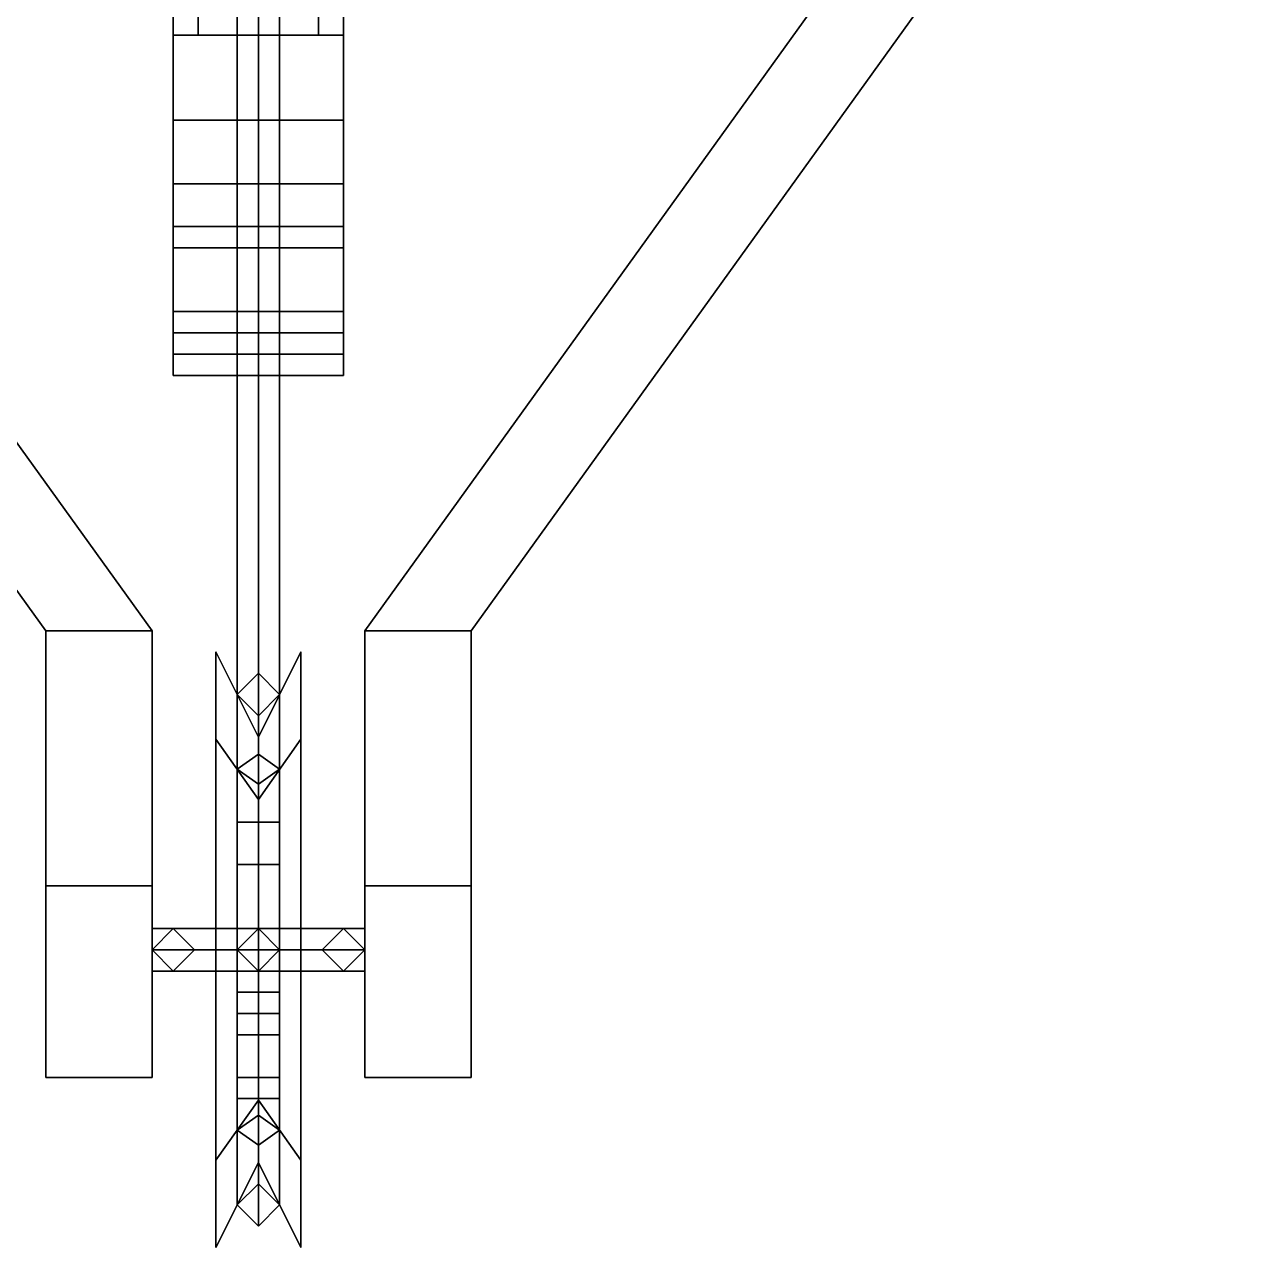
# Model space of a CAD drawing. Header units: millimetres. Extents: x -1.1 to 1.1, y -3.2 to 7.8.
# Drawn here: x -0.11 to 0.46, y -3.17 to -2.595 of the extents above; entities that cross this region are included whole.
import ezdxf

# ---------------------------------------------------------------- set-up
doc = ezdxf.new("R2010")
doc.units = ezdxf.units.MM
doc.layers.add('cargo_box', color=3, linetype='Continuous')
doc.layers.add('frame', color=5, linetype='Continuous')

msp = doc.modelspace()

# ---------------------------------------------------------------- linework, layer by layer
at = {"layer": 'cargo_box'}
for points in [[(0, -0.38, 1.41), (-0.01, -0.39, 1.41), (-0.01, -2.94515, 2.87485), (0, -2.93808, 2.88192)], [(0.01, -0.39, 1.41), (0, -0.38, 1.41), (0, -2.93808, 2.88192), (0.01, -2.94515, 2.87485)], [(-0.01, -0.39, 1.41), (0, -0.4, 1.41), (0, -2.95222, 2.86778), (-0.01, -2.94515, 2.87485)], [(0, -0.4, 1.41), (0.01, -0.39, 1.41), (0.01, -2.94515, 2.87485), (0, -2.95222, 2.86778)], [(-0.46, -2.38, 1.56), (-0.1, -2.88, 2.76), (-0.05, -2.88, 2.76), (-0.41, -2.38, 1.56)], [(-0.46, -2.38, 1.35), (-0.1, -2.88, 2.56), (-0.1, -2.88, 2.76), (-0.46, -2.38, 1.56)], [(-0.41, -2.38, 1.35), (-0.05, -2.88, 2.56), (-0.1, -2.88, 2.56), (-0.46, -2.38, 1.35)], [(-0.05, -2.88, 2.76), (-0.05, -2.88, 2.56), (-0.41, -2.38, 1.35), (-0.41, -2.38, 1.56)], [(0.41, -2.38, 1.35), (0.05, -2.88, 2.56), (0.05, -2.88, 2.76), (0.41, -2.38, 1.56)], [(0.46, -2.38, 1.35), (0.1, -2.88, 2.56), (0.05, -2.88, 2.56), (0.41, -2.38, 1.35)], [(0.41, -2.38, 1.56), (0.05, -2.88, 2.76), (0.1, -2.88, 2.76), (0.46, -2.38, 1.56)], [(0.1, -2.88, 2.76), (0.1, -2.88, 2.56), (0.46, -2.38, 1.35), (0.46, -2.38, 1.56)], [(-0.1, -2.88, 2.76), (-0.1, -3, 3.04), (-0.05, -3, 3.04), (-0.05, -2.88, 2.76)], [(-0.05, -2.88, 2.56), (-0.05, -3.09, 3.04), (-0.1, -3.09, 3.04), (-0.1, -2.88, 2.56)], [(-0.1, -2.88, 2.56), (-0.1, -3.09, 3.04), (-0.1, -3, 3.04), (-0.1, -2.88, 2.76)], [(-0.05, -3, 3.04), (-0.05, -3.09, 3.04), (-0.05, -2.88, 2.56), (-0.05, -2.88, 2.76)], [(0.05, -2.88, 2.56), (0.05, -3.09, 3.04), (0.05, -3, 3.04), (0.05, -2.88, 2.76)], [(0.1, -2.88, 2.56), (0.1, -3.09, 3.04), (0.05, -3.09, 3.04), (0.05, -2.88, 2.56)], [(0.05, -2.88, 2.76), (0.05, -3, 3.04), (0.1, -3, 3.04), (0.1, -2.88, 2.76)], [(0.1, -3, 3.04), (0.1, -3.09, 3.04), (0.1, -2.88, 2.56), (0.1, -2.88, 2.76)], [(0, -2.95929, 2.86071), (0, -2.93, 2.79), (-0.02, -2.89, 2.79), (-0.02, -2.93101, 2.88899)], [(0, -2.93, 2.79), (0, -2.95929, 2.71929), (-0.02, -2.93101, 2.69101), (-0.02, -2.89, 2.79)], [(-0.02, -2.93101, 2.69101), (-0.02, -3.17, 2.79), (-0.02, -3.12899, 2.88899), (-0.02, -2.89, 2.79)], [(-0.02, -2.89, 2.79), (-0.02, -3.12899, 2.88899), (-0.02, -3.03, 2.93), (-0.02, -2.93101, 2.88899)], [(-0.02, -2.93101, 2.19101), (-0.02, -3.17, 2.29), (-0.02, -3.12899, 2.38899), (-0.02, -2.89, 2.29)], [(0, -2.93, 2.29), (0, -2.95929, 2.21929), (-0.02, -2.93101, 2.19101), (-0.02, -2.89, 2.29)], [(-0.02, -2.89, 2.29), (-0.02, -3.12899, 2.38899), (-0.02, -3.03, 2.43), (-0.02, -2.93101, 2.38899)], [(0, -2.95929, 2.36071), (0, -2.93, 2.29), (-0.02, -2.89, 2.29), (-0.02, -2.93101, 2.38899)], [(0, -2.95929, 2.71929), (0, -2.93, 2.79), (0.02, -2.89, 2.79), (0.02, -2.93101, 2.69101)], [(0, -2.93, 2.79), (0, -2.95929, 2.86071), (0.02, -2.93101, 2.88899), (0.02, -2.89, 2.79)], [(0, -2.95929, 2.21929), (0, -2.93, 2.29), (0.02, -2.89, 2.29), (0.02, -2.93101, 2.19101)], [(0, -2.93, 2.29), (0, -2.95929, 2.36071), (0.02, -2.93101, 2.38899), (0.02, -2.89, 2.29)], [(0.02, -3.12899, 2.69101), (0.02, -2.89, 2.79), (0.02, -2.93101, 2.88899), (0.02, -3.17, 2.79)], [(0.02, -3.03, 2.65), (0.02, -2.93101, 2.69101), (0.02, -2.89, 2.79), (0.02, -3.12899, 2.69101)], [(0.02, -3.03, 2.15), (0.02, -2.93101, 2.19101), (0.02, -2.89, 2.29), (0.02, -3.12899, 2.19101)], [(0.02, -3.12899, 2.19101), (0.02, -2.89, 2.29), (0.02, -2.93101, 2.38899), (0.02, -3.17, 2.29)], [(0, -2.93808, 2.19808), (-0.01, -2.94515, 2.20515), (-0.01, -2.91, 2.29), (0, -2.9, 2.29)], [(0, -2.9, 2.29), (-0.01, -2.91, 2.29), (-0.01, -2.91, 2.79), (0, -2.9, 2.79)], [(0.01, -2.94515, 2.20515), (0, -2.93808, 2.19808), (0, -2.9, 2.29), (0.01, -2.91, 2.29)], [(0.01, -2.91, 2.29), (0, -2.9, 2.29), (0, -2.9, 2.79), (0.01, -2.91, 2.79)], [(-0.01, -2.94515, 2.20515), (0, -2.95222, 2.21222), (0, -2.92, 2.29), (-0.01, -2.91, 2.29)], [(-0.01, -2.91, 2.29), (0, -2.92, 2.29), (0, -2.92, 2.79), (-0.01, -2.91, 2.79)], [(0, -2.95222, 2.21222), (0.01, -2.94515, 2.20515), (0.01, -2.91, 2.29), (0, -2.92, 2.29)], [(0, -2.92, 2.29), (0.01, -2.91, 2.29), (0.01, -2.91, 2.79), (0, -2.92, 2.79)], [(0, -3.03, 2.89), (0, -2.95929, 2.86071), (-0.02, -2.93101, 2.88899), (-0.02, -3.03, 2.93)], [(0, -2.95929, 2.71929), (0, -3.03, 2.69), (-0.02, -3.03, 2.65), (-0.02, -2.93101, 2.69101)], [(-0.02, -3.03, 2.65), (-0.02, -3.12899, 2.69101), (-0.02, -3.17, 2.79), (-0.02, -2.93101, 2.69101)], [(-0.02, -3.03, 2.15), (-0.02, -3.12899, 2.19101), (-0.02, -3.17, 2.29), (-0.02, -2.93101, 2.19101)], [(0, -2.95929, 2.21929), (0, -3.03, 2.19), (-0.02, -3.03, 2.15), (-0.02, -2.93101, 2.19101)], [(0, -3.03, 2.39), (0, -2.95929, 2.36071), (-0.02, -2.93101, 2.38899), (-0.02, -3.03, 2.43)], [(0, -3.03, 2.69), (0, -2.95929, 2.71929), (0.02, -2.93101, 2.69101), (0.02, -3.03, 2.65)], [(0, -2.95929, 2.86071), (0, -3.03, 2.89), (0.02, -3.03, 2.93), (0.02, -2.93101, 2.88899)], [(0, -3.03, 2.19), (0, -2.95929, 2.21929), (0.02, -2.93101, 2.19101), (0.02, -3.03, 2.15)], [(0, -2.95929, 2.36071), (0, -3.03, 2.39), (0.02, -3.03, 2.43), (0.02, -2.93101, 2.38899)], [(0.02, -3.17, 2.79), (0.02, -2.93101, 2.88899), (0.02, -3.03, 2.93), (0.02, -3.12899, 2.88899)], [(0.02, -3.17, 2.29), (0.02, -2.93101, 2.38899), (0.02, -3.03, 2.43), (0.02, -3.12899, 2.38899)], [(0, -2.93808, 2.88192), (-0.01, -2.94515, 2.87485), (-0.01, -3.03, 2.91), (0, -3.03, 2.92)], [(0, -3.03, 2.16), (-0.01, -3.03, 2.17), (-0.01, -2.94515, 2.20515), (0, -2.93808, 2.19808)], [(0.01, -2.94515, 2.87485), (0, -2.93808, 2.88192), (0, -3.03, 2.92), (0.01, -3.03, 2.91)], [(0.01, -3.03, 2.17), (0, -3.03, 2.16), (0, -2.93808, 2.19808), (0.01, -2.94515, 2.20515)], [(-0.01, -2.94515, 2.87485), (0, -2.95222, 2.86778), (0, -3.03, 2.9), (-0.01, -3.03, 2.91)], [(-0.01, -3.03, 2.17), (0, -3.03, 2.18), (0, -2.95222, 2.21222), (-0.01, -2.94515, 2.20515)], [(0, -2.95222, 2.86778), (0.01, -2.94515, 2.87485), (0.01, -3.03, 2.91), (0, -3.03, 2.9)], [(0, -3.03, 2.18), (0.01, -3.03, 2.17), (0.01, -2.94515, 2.20515), (0, -2.95222, 2.21222)], [(-0.01, -2.97, 1.8), (-0.01, -3.03, 1.8), (-0.01, -3.06, 1.86), (-0.01, -2.99, 1.86)], [(0.01, -2.99, 1.86), (0.01, -2.97, 1.8), (-0.01, -2.97, 1.8), (-0.01, -2.99, 1.86)], [(0.01, -2.97, 1.8), (0.01, -2.97, 1.72), (-0.01, -2.97, 1.72), (-0.01, -2.97, 1.8)], [(-0.01, -2.97, 1.72), (-0.01, -3.03, 1.76), (-0.01, -3.03, 1.8), (-0.01, -2.97, 1.8)], [(-0.01, -3.03, 1.71), (-0.01, -3.05, 1.76), (-0.01, -3.03, 1.76), (-0.01, -2.97, 1.72)], [(0.01, -2.97, 1.72), (0.01, -3.03, 1.71), (-0.01, -3.03, 1.71), (-0.01, -2.97, 1.72)], [(0.01, -3.06, 1.86), (0.01, -3.03, 1.8), (0.01, -2.97, 1.8), (0.01, -2.99, 1.86)], [(0.01, -3.03, 1.8), (0.01, -3.03, 1.76), (0.01, -2.97, 1.72), (0.01, -2.97, 1.8)], [(0.01, -3.03, 1.76), (0.01, -3.05, 1.76), (0.01, -3.03, 1.71), (0.01, -2.97, 1.72)], [(-0.01, -2.99, 1.86), (-0.01, -3.06, 1.86), (-0.01, -3.06, 1.95), (-0.01, -2.99, 1.95)], [(0.01, -2.99, 1.95), (0.01, -2.99, 1.86), (-0.01, -2.99, 1.86), (-0.01, -2.99, 1.95)], [(-0.01, -2.99, 1.95), (-0.01, -3.06, 1.95), (0.01, -3.06, 1.95), (0.01, -2.99, 1.95)], [(0.01, -3.06, 1.95), (0.01, -3.06, 1.86), (0.01, -2.99, 1.86), (0.01, -2.99, 1.95)], [(-0.1, -3, 3.04), (-0.1, -3, 3.09), (-0.05, -3, 3.09), (-0.05, -3, 3.04)], [(-0.1, -3, 3.09), (-0.1, -3.09, 3.09), (-0.05, -3.09, 3.09), (-0.05, -3, 3.09)], [(-0.1, -3.09, 3.04), (-0.1, -3.09, 3.09), (-0.1, -3, 3.09), (-0.1, -3, 3.04)], [(-0.05, -3, 3.09), (-0.05, -3.09, 3.09), (-0.05, -3.09, 3.04), (-0.05, -3, 3.04)], [(0.05, -3, 3.04), (0.05, -3, 3.09), (0.1, -3, 3.09), (0.1, -3, 3.04)], [(0.05, -3, 3.09), (0.05, -3.09, 3.09), (0.1, -3.09, 3.09), (0.1, -3, 3.09)], [(0.05, -3.09, 3.04), (0.05, -3.09, 3.09), (0.05, -3, 3.09), (0.05, -3, 3.04)], [(0.1, -3, 3.09), (0.1, -3.09, 3.09), (0.1, -3.09, 3.04), (0.1, -3, 3.04)], [(0.05, -3.03, 3.08), (0.05, -3.02, 3.07), (-0.05, -3.02, 3.07), (-0.05, -3.03, 3.08)], [(0.05, -3.02, 3.07), (0.05, -3.03, 3.06), (-0.05, -3.03, 3.06), (-0.05, -3.02, 3.07)], [(-0.05, -3.03, 3.06), (-0.04, -3.02, 3.07), (-0.04, -3.02, 2.79), (-0.05, -3.03, 2.78)], [(-0.02, -3.02, 2.79), (-0.02, -3.03, 2.78), (-0.05, -3.03, 2.78), (-0.04, -3.02, 2.79)], [(-0.02, -3.03, 2.3), (-0.02, -3.02, 2.29), (-0.04, -3.02, 2.29), (-0.05, -3.03, 2.3)], [(-0.05, -3.03, 2.3), (-0.04, -3.02, 2.29), (-0.04, -3.02, 2.02), (-0.05, -3.03, 2.01)], [(0.04, -3.02, 2.02), (0.05, -3.03, 2.01), (-0.05, -3.03, 2.01), (-0.04, -3.02, 2.02)], [(-0.04, -3.02, 3.07), (-0.03, -3.03, 3.06), (-0.03, -3.03, 2.8), (-0.04, -3.02, 2.79)], [(-0.02, -3.03, 2.8), (-0.02, -3.02, 2.79), (-0.04, -3.02, 2.79), (-0.03, -3.03, 2.8)], [(-0.02, -3.02, 2.29), (-0.02, -3.03, 2.28), (-0.03, -3.03, 2.28), (-0.04, -3.02, 2.29)], [(-0.04, -3.02, 2.29), (-0.03, -3.03, 2.28), (-0.03, -3.03, 2.03), (-0.04, -3.02, 2.02)], [(0.03, -3.03, 2.03), (0.04, -3.02, 2.02), (-0.04, -3.02, 2.02), (-0.03, -3.03, 2.03)], [(-0.01, -3.03, 2.01), (0, -3.02, 2.02), (0, -3.02, 1.95), (-0.01, -3.03, 1.95)], [(0, -3.02, 2.02), (0.01, -3.03, 2.01), (0.01, -3.03, 1.95), (0, -3.02, 1.95)], [(0.02, -3.02, 2.79), (0.02, -3.03, 2.8), (0.03, -3.03, 2.8), (0.04, -3.02, 2.79)], [(0.02, -3.03, 2.78), (0.02, -3.02, 2.79), (0.04, -3.02, 2.79), (0.05, -3.03, 2.78)], [(0.02, -3.02, 2.29), (0.02, -3.03, 2.3), (0.05, -3.03, 2.3), (0.04, -3.02, 2.29)], [(0.02, -3.03, 2.28), (0.02, -3.02, 2.29), (0.04, -3.02, 2.29), (0.03, -3.03, 2.28)], [(0.03, -3.03, 3.06), (0.04, -3.02, 3.07), (0.04, -3.02, 2.79), (0.03, -3.03, 2.8)], [(0.03, -3.03, 2.28), (0.04, -3.02, 2.29), (0.04, -3.02, 2.02), (0.03, -3.03, 2.03)], [(0.04, -3.02, 3.07), (0.05, -3.03, 3.06), (0.05, -3.03, 2.78), (0.04, -3.02, 2.79)], [(0.04, -3.02, 2.29), (0.05, -3.03, 2.3), (0.05, -3.03, 2.01), (0.04, -3.02, 2.02)], [(0.05, -3.04, 3.07), (0.05, -3.03, 3.08), (-0.05, -3.03, 3.08), (-0.05, -3.04, 3.07)], [(0.05, -3.03, 3.06), (0.05, -3.04, 3.07), (-0.05, -3.04, 3.07), (-0.05, -3.03, 3.06)], [(-0.04, -3.04, 3.07), (-0.05, -3.03, 3.06), (-0.05, -3.03, 2.78), (-0.04, -3.04, 2.79)], [(-0.02, -3.03, 2.78), (-0.02, -3.04, 2.79), (-0.04, -3.04, 2.79), (-0.05, -3.03, 2.78)], [(-0.02, -3.04, 2.29), (-0.02, -3.03, 2.3), (-0.05, -3.03, 2.3), (-0.04, -3.04, 2.29)], [(-0.04, -3.04, 2.29), (-0.05, -3.03, 2.3), (-0.05, -3.03, 2.01), (-0.04, -3.04, 2.02)], [(0.05, -3.03, 2.01), (0.04, -3.04, 2.02), (-0.04, -3.04, 2.02), (-0.05, -3.03, 2.01)], [(-0.03, -3.03, 3.06), (-0.04, -3.04, 3.07), (-0.04, -3.04, 2.79), (-0.03, -3.03, 2.8)], [(-0.02, -3.04, 2.79), (-0.02, -3.03, 2.8), (-0.03, -3.03, 2.8), (-0.04, -3.04, 2.79)], [(-0.02, -3.03, 2.28), (-0.02, -3.04, 2.29), (-0.04, -3.04, 2.29), (-0.03, -3.03, 2.28)], [(-0.03, -3.03, 2.28), (-0.04, -3.04, 2.29), (-0.04, -3.04, 2.02), (-0.03, -3.03, 2.03)], [(0.04, -3.04, 2.02), (0.03, -3.03, 2.03), (-0.03, -3.03, 2.03), (-0.04, -3.04, 2.02)], [(0, -3.10071, 2.86071), (0, -3.03, 2.89), (-0.02, -3.03, 2.93), (-0.02, -3.12899, 2.88899)], [(0, -3.03, 2.69), (0, -3.10071, 2.71929), (-0.02, -3.12899, 2.69101), (-0.02, -3.03, 2.65)], [(0, -3.03, 2.19), (0, -3.10071, 2.21929), (-0.02, -3.12899, 2.19101), (-0.02, -3.03, 2.15)], [(0, -3.10071, 2.36071), (0, -3.03, 2.39), (-0.02, -3.03, 2.43), (-0.02, -3.12899, 2.38899)], [(-0.01, -3.03, 2.91), (0, -3.03, 2.9), (0, -3.10778, 2.86778), (-0.01, -3.11485, 2.87485)], [(0, -3.03, 2.92), (-0.01, -3.03, 2.91), (-0.01, -3.11485, 2.87485), (0, -3.12192, 2.88192)], [(0, -3.03, 2.18), (-0.01, -3.03, 2.17), (-0.01, -3.11485, 2.20515), (0, -3.10778, 2.21222)], [(-0.01, -3.03, 2.17), (0, -3.03, 2.16), (0, -3.12192, 2.19808), (-0.01, -3.11485, 2.20515)], [(-0.01, -3.06, 1.86), (-0.01, -3.03, 1.8), (0.01, -3.03, 1.8), (0.01, -3.06, 1.86)], [(-0.01, -3.03, 1.8), (-0.01, -3.03, 1.76), (0.01, -3.03, 1.76), (0.01, -3.03, 1.8)], [(-0.01, -3.03, 1.76), (-0.01, -3.05, 1.76), (0.01, -3.05, 1.76), (0.01, -3.03, 1.76)], [(0.01, -3.03, 1.71), (0.01, -3.07, 1.72), (-0.01, -3.07, 1.72), (-0.01, -3.03, 1.71)], [(-0.01, -3.07, 1.72), (-0.01, -3.07, 1.8), (-0.01, -3.05, 1.76), (-0.01, -3.03, 1.71)], [(0, -3.04, 2.02), (-0.01, -3.03, 2.01), (-0.01, -3.03, 1.95), (0, -3.04, 1.95)], [(0, -3.10071, 2.71929), (0, -3.03, 2.69), (0.02, -3.03, 2.65), (0.02, -3.12899, 2.69101)], [(0, -3.03, 2.89), (0, -3.10071, 2.86071), (0.02, -3.12899, 2.88899), (0.02, -3.03, 2.93)], [(0, -3.03, 2.9), (0.01, -3.03, 2.91), (0.01, -3.11485, 2.87485), (0, -3.10778, 2.86778)], [(0.01, -3.03, 2.91), (0, -3.03, 2.92), (0, -3.12192, 2.88192), (0.01, -3.11485, 2.87485)], [(0, -3.10071, 2.21929), (0, -3.03, 2.19), (0.02, -3.03, 2.15), (0.02, -3.12899, 2.19101)], [(0, -3.03, 2.39), (0, -3.10071, 2.36071), (0.02, -3.12899, 2.38899), (0.02, -3.03, 2.43)], [(0.01, -3.03, 2.17), (0, -3.03, 2.18), (0, -3.10778, 2.21222), (0.01, -3.11485, 2.20515)], [(0, -3.03, 2.16), (0.01, -3.03, 2.17), (0.01, -3.11485, 2.20515), (0, -3.12192, 2.19808)], [(0.01, -3.03, 2.01), (0, -3.04, 2.02), (0, -3.04, 1.95), (0.01, -3.03, 1.95)], [(0.01, -3.05, 1.76), (0.01, -3.07, 1.8), (0.01, -3.07, 1.72), (0.01, -3.03, 1.71)], [(0.02, -3.03, 2.8), (0.02, -3.04, 2.79), (0.04, -3.04, 2.79), (0.03, -3.03, 2.8)], [(0.02, -3.04, 2.79), (0.02, -3.03, 2.78), (0.05, -3.03, 2.78), (0.04, -3.04, 2.79)], [(0.02, -3.03, 2.3), (0.02, -3.04, 2.29), (0.04, -3.04, 2.29), (0.05, -3.03, 2.3)], [(0.02, -3.04, 2.29), (0.02, -3.03, 2.28), (0.03, -3.03, 2.28), (0.04, -3.04, 2.29)], [(0.04, -3.04, 3.07), (0.03, -3.03, 3.06), (0.03, -3.03, 2.8), (0.04, -3.04, 2.79)], [(0.04, -3.04, 2.29), (0.03, -3.03, 2.28), (0.03, -3.03, 2.03), (0.04, -3.04, 2.02)], [(0.05, -3.03, 3.06), (0.04, -3.04, 3.07), (0.04, -3.04, 2.79), (0.05, -3.03, 2.78)], [(0.05, -3.03, 2.3), (0.04, -3.04, 2.29), (0.04, -3.04, 2.02), (0.05, -3.03, 2.01)], [(-0.01, -3.05, 1.76), (-0.01, -3.07, 1.8), (0.01, -3.07, 1.8), (0.01, -3.05, 1.76)], [(-0.01, -3.06, 1.95), (-0.01, -3.06, 1.86), (0.01, -3.06, 1.86), (0.01, -3.06, 1.95)], [(-0.01, -3.09, 1.75), (-0.01, -3.1, 1.8), (-0.01, -3.07, 1.8), (-0.01, -3.07, 1.72)], [(0.01, -3.07, 1.72), (0.01, -3.09, 1.75), (-0.01, -3.09, 1.75), (-0.01, -3.07, 1.72)], [(-0.01, -3.07, 1.8), (-0.01, -3.1, 1.8), (0.01, -3.1, 1.8), (0.01, -3.07, 1.8)], [(0.01, -3.07, 1.8), (0.01, -3.1, 1.8), (0.01, -3.09, 1.75), (0.01, -3.07, 1.72)], [(-0.1, -3.09, 3.09), (-0.1, -3.09, 3.04), (-0.05, -3.09, 3.04), (-0.05, -3.09, 3.09)], [(0.01, -3.09, 1.75), (0.01, -3.1, 1.8), (-0.01, -3.1, 1.8), (-0.01, -3.09, 1.75)], [(0.05, -3.09, 3.09), (0.05, -3.09, 3.04), (0.1, -3.09, 3.04), (0.1, -3.09, 3.09)], [(0, -3.13, 2.79), (0, -3.10071, 2.86071), (-0.02, -3.12899, 2.88899), (-0.02, -3.17, 2.79)], [(0, -3.10071, 2.71929), (0, -3.13, 2.79), (-0.02, -3.17, 2.79), (-0.02, -3.12899, 2.69101)], [(0, -3.10071, 2.21929), (0, -3.13, 2.29), (-0.02, -3.17, 2.29), (-0.02, -3.12899, 2.19101)], [(0, -3.13, 2.29), (0, -3.10071, 2.36071), (-0.02, -3.12899, 2.38899), (-0.02, -3.17, 2.29)], [(0, -3.13, 2.79), (0, -3.10071, 2.71929), (0.02, -3.12899, 2.69101), (0.02, -3.17, 2.79)], [(0, -3.10071, 2.86071), (0, -3.13, 2.79), (0.02, -3.17, 2.79), (0.02, -3.12899, 2.88899)], [(0, -3.13, 2.29), (0, -3.10071, 2.21929), (0.02, -3.12899, 2.19101), (0.02, -3.17, 2.29)], [(0, -3.10071, 2.36071), (0, -3.13, 2.29), (0.02, -3.17, 2.29), (0.02, -3.12899, 2.38899)], [(-0.01, -3.11485, 2.87485), (0, -3.10778, 2.86778), (0, -3.14, 2.79), (-0.01, -3.15, 2.79)], [(0, -3.10778, 2.21222), (-0.01, -3.11485, 2.20515), (-0.01, -3.15, 2.29), (0, -3.14, 2.29)], [(0, -3.10778, 2.86778), (0.01, -3.11485, 2.87485), (0.01, -3.15, 2.79), (0, -3.14, 2.79)], [(0.01, -3.11485, 2.20515), (0, -3.10778, 2.21222), (0, -3.14, 2.29), (0.01, -3.15, 2.29)], [(0, -3.12192, 2.88192), (-0.01, -3.11485, 2.87485), (-0.01, -3.15, 2.79), (0, -3.16, 2.79)], [(-0.01, -3.11485, 2.20515), (0, -3.12192, 2.19808), (0, -3.16, 2.29), (-0.01, -3.15, 2.29)], [(0.01, -3.11485, 2.87485), (0, -3.12192, 2.88192), (0, -3.16, 2.79), (0.01, -3.15, 2.79)], [(0, -3.12192, 2.19808), (0.01, -3.11485, 2.20515), (0.01, -3.15, 2.29), (0, -3.16, 2.29)], [(0, -3.14, 2.29), (-0.01, -3.15, 2.29), (-0.01, -3.15, 2.79), (0, -3.14, 2.79)], [(0.01, -3.15, 2.29), (0, -3.14, 2.29), (0, -3.14, 2.79), (0.01, -3.15, 2.79)], [(-0.01, -3.15, 2.29), (0, -3.16, 2.29), (0, -3.16, 2.79), (-0.01, -3.15, 2.79)], [(0, -3.16, 2.29), (0.01, -3.15, 2.29), (0.01, -3.15, 2.79), (0, -3.16, 2.79)]]:
    msp.add_3dface(points, dxfattribs=at)
at = {"layer": 'frame'}
for points in [[(-0.02828, -2.5, 0.83828), (-0.04, -2.5, 0.81), (-0.04, -2.6, 0.81), (-0.02828, -2.6, 0.83828)], [(-0.04, -2.5, 0.81), (-0.02828, -2.5, 0.78172), (-0.02828, -2.6, 0.78172), (-0.04, -2.6, 0.81)], [(0, -2.5, 0.85), (-0.02828, -2.5, 0.83828), (-0.02828, -2.6, 0.83828), (0, -2.6, 0.85)], [(-0.02828, -2.5, 0.78172), (0, -2.5, 0.77), (0, -2.6, 0.77), (-0.02828, -2.6, 0.78172)], [(0.02828, -2.5, 0.83828), (0, -2.5, 0.85), (0, -2.6, 0.85), (0.02828, -2.6, 0.83828)], [(0, -2.5, 0.77), (0.02828, -2.5, 0.78172), (0.02828, -2.6, 0.78172), (0, -2.6, 0.77)], [(0.04, -2.5, 0.81), (0.02828, -2.5, 0.83828), (0.02828, -2.6, 0.83828), (0.04, -2.6, 0.81)], [(0.02828, -2.5, 0.78172), (0.04, -2.5, 0.81), (0.04, -2.6, 0.81), (0.02828, -2.6, 0.78172)], [(-0.04, -2.6, 0.76), (-0.04, -2.67, 0.8), (-0.04, -2.67, 0.84), (-0.04, -2.6, 0.86)], [(0.04, -2.6, 0.86), (0.04, -2.6, 0.76), (-0.04, -2.6, 0.76), (-0.04, -2.6, 0.86)], [(0.04, -2.6, 0.76), (0.04, -2.69, 0.72), (-0.04, -2.69, 0.72), (-0.04, -2.6, 0.76)], [(-0.04, -2.69, 0.72), (-0.04, -2.7, 0.78), (-0.04, -2.67, 0.8), (-0.04, -2.6, 0.76)], [(-0.04, -2.6, 0.86), (-0.04, -2.67, 0.84), (-0.04, -2.69, 0.86), (-0.04, -2.64, 0.9)], [(0.04, -2.64, 0.9), (0.04, -2.6, 0.86), (-0.04, -2.6, 0.86), (-0.04, -2.64, 0.9)], [(0.04, -2.67, 0.84), (0.04, -2.67, 0.8), (0.04, -2.6, 0.76), (0.04, -2.6, 0.86)], [(0.04, -2.67, 0.8), (0.04, -2.7, 0.78), (0.04, -2.69, 0.72), (0.04, -2.6, 0.76)], [(0.04, -2.69, 0.86), (0.04, -2.67, 0.84), (0.04, -2.6, 0.86), (0.04, -2.64, 0.9)], [(-0.04, -2.64, 0.9), (-0.04, -2.69, 0.86), (0.04, -2.69, 0.86), (0.04, -2.64, 0.9)], [(-0.04, -2.67, 0.84), (-0.04, -2.67, 0.8), (0.04, -2.67, 0.8), (0.04, -2.67, 0.84)], [(-0.04, -2.67, 0.8), (-0.04, -2.7, 0.78), (0.04, -2.7, 0.78), (0.04, -2.67, 0.8)], [(-0.04, -2.69, 0.86), (-0.04, -2.67, 0.84), (0.04, -2.67, 0.84), (0.04, -2.69, 0.86)], [(0.04, -2.69, 0.72), (0.04, -2.75, 0.76), (-0.04, -2.75, 0.76), (-0.04, -2.69, 0.72)], [(-0.04, -2.75, 0.76), (-0.04, -2.73, 0.78), (-0.04, -2.7, 0.78), (-0.04, -2.69, 0.72)], [(0.04, -2.7, 0.78), (0.04, -2.73, 0.78), (0.04, -2.75, 0.76), (0.04, -2.69, 0.72)], [(-0.04, -2.7, 0.78), (-0.04, -2.73, 0.78), (0.04, -2.73, 0.78), (0.04, -2.7, 0.78)], [(-0.04, -2.76, 0.79), (-0.04, -2.74, 0.81), (-0.04, -2.73, 0.78), (-0.04, -2.75, 0.76)], [(-0.04, -2.73, 0.78), (-0.04, -2.74, 0.81), (0.04, -2.74, 0.81), (0.04, -2.73, 0.78)], [(0.04, -2.73, 0.78), (0.04, -2.74, 0.81), (0.04, -2.76, 0.79), (0.04, -2.75, 0.76)], [(0.04, -2.76, 0.79), (0.04, -2.74, 0.81), (-0.04, -2.74, 0.81), (-0.04, -2.76, 0.79)], [(0.04, -2.75, 0.76), (0.04, -2.76, 0.79), (-0.04, -2.76, 0.79), (-0.04, -2.75, 0.76)]]:
    msp.add_3dface(points, dxfattribs=at)

doc.saveas('drawing.dxf')
